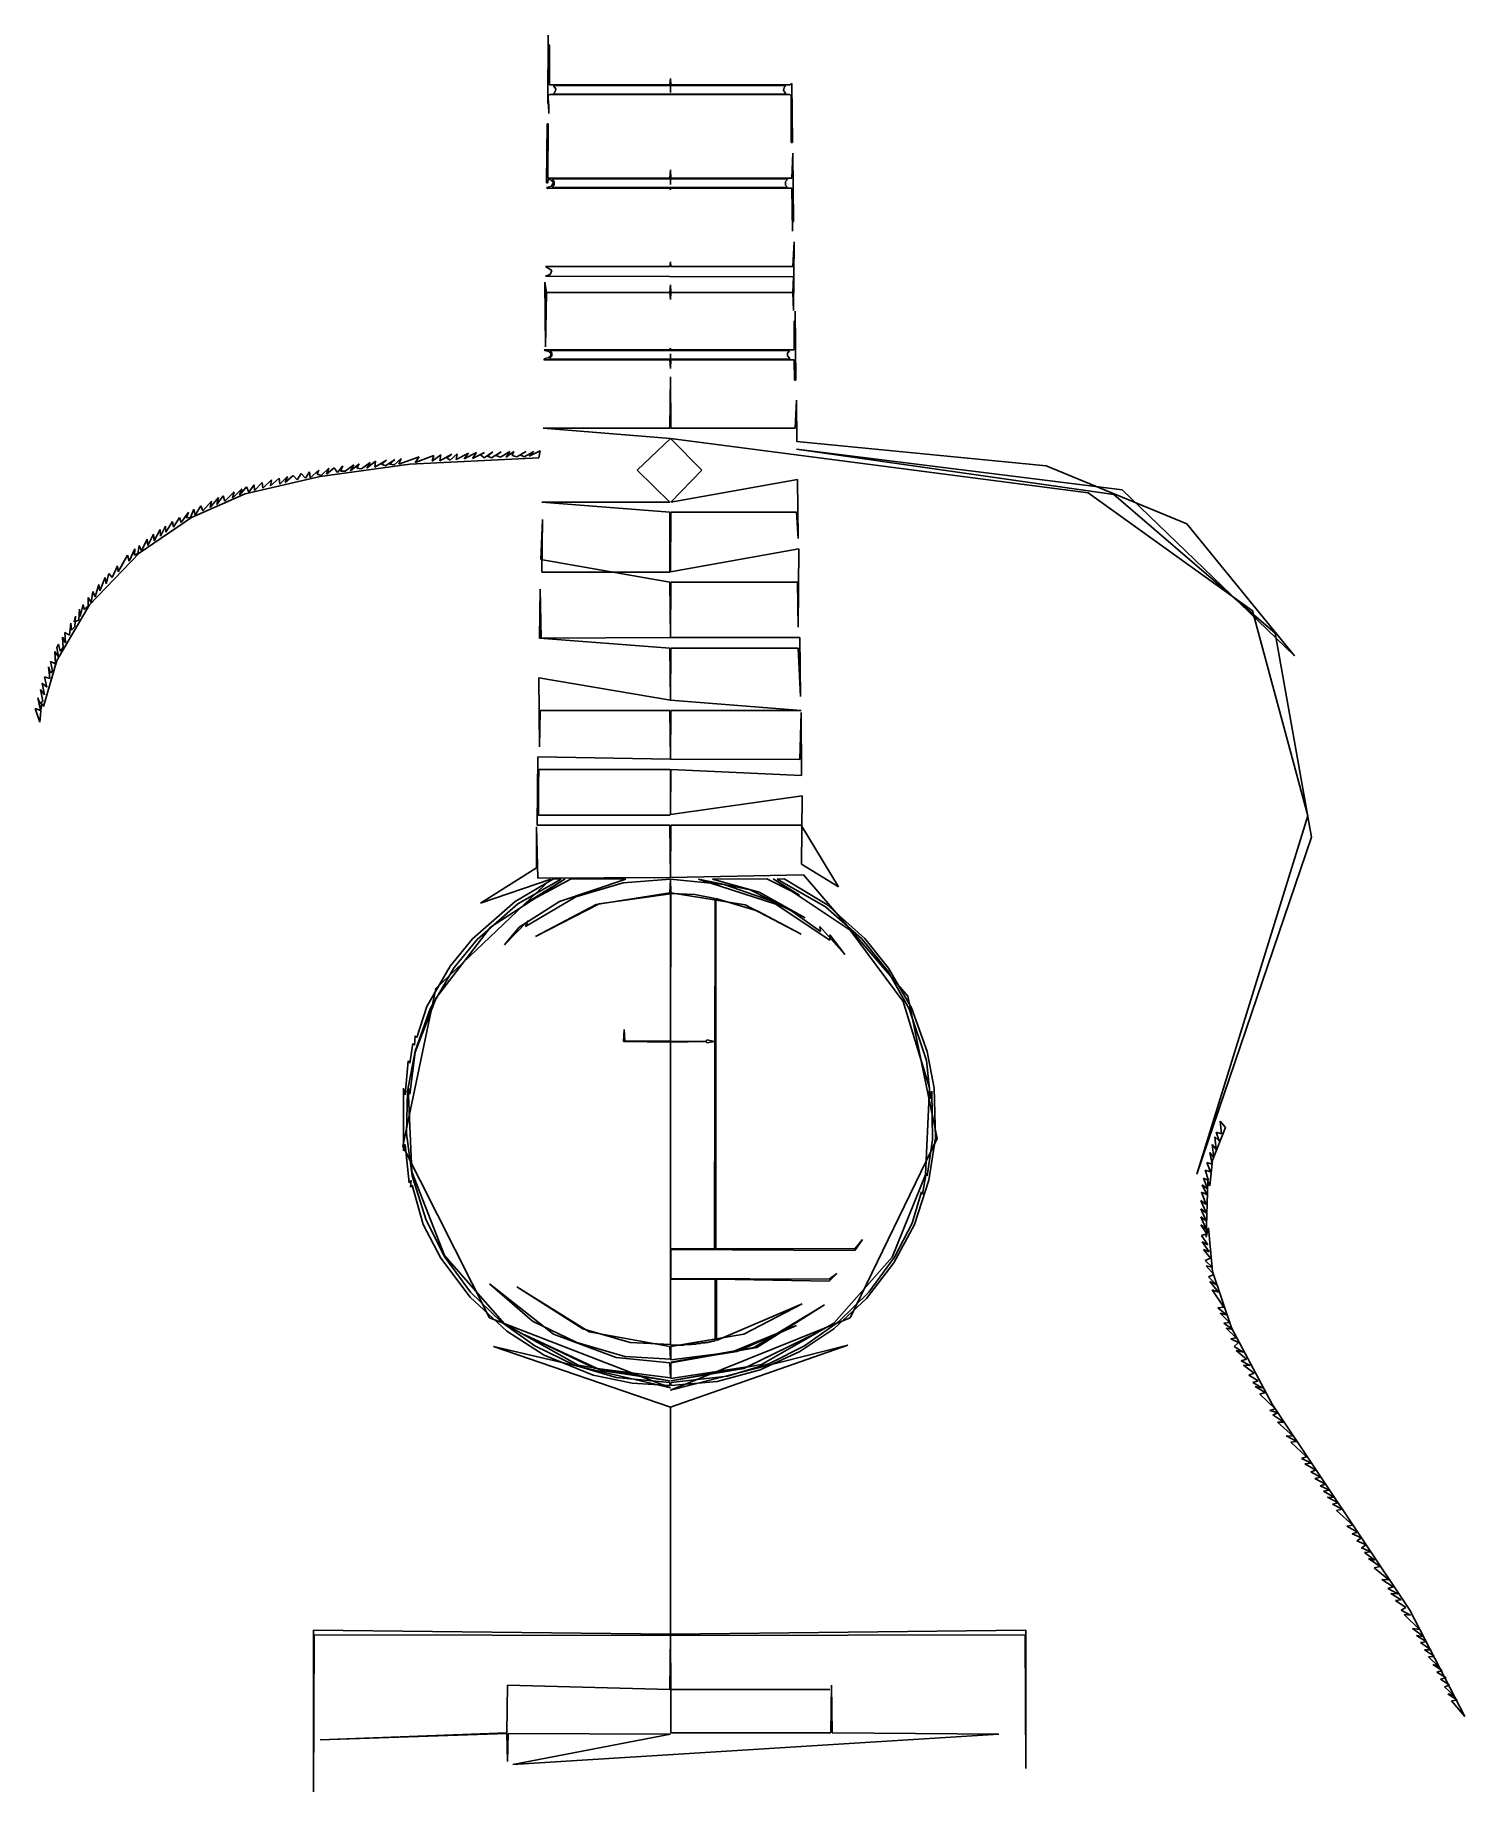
# Model space of a CAD drawing. Extents: x 196 to 326, y 104 to 265.
import ezdxf

# ---------------------------------------------------------------- set-up
doc = ezdxf.new("R2010")
doc.units = 0
doc.layers.add('BODY', color=7, linetype='Continuous')

msp = doc.modelspace()

# ---------------------------------------------------------------- linework, layer by layer
at = {"layer": 'BODY'}
for p, q in [((242.52, 264.63), (242.47, 258.38)), ((242.52, 263.78), (242.52, 264.63)), ((242.63, 263.73), (242.52, 263.78)), ((242.63, 260.09), (242.63, 263.73)), ((253.69, 260.68), (253.63, 260.09)), ((253.74, 260.09), (253.69, 260.68)), ((242.52, 259.08), (242.63, 259.19)), ((242.58, 257.48), (242.52, 259.08)), ((253.63, 260.09), (242.63, 260.09)), ((242.63, 259.19), (264.63, 259.19)), ((243, 259.99), (243.06, 260.04)), ((243.22, 259.72), (243, 259.99)), ((243, 259.29), (243.16, 259.45)), ((243.06, 259.24), (243, 259.29)), ((243.06, 260.04), (253.63, 260.04)), ((264.21, 259.24), (243.06, 259.24)), ((243.16, 259.45), (243.22, 259.72)), ((253.63, 260.04), (253.69, 259.99)), ((253.69, 259.99), (253.74, 260.04)), ((253.69, 259.99), (253.69, 259.4)), ((253.69, 259.4), (253.69, 259.99)), ((264.63, 260.09), (253.74, 260.09)), ((253.74, 260.04), (264.21, 260.04)), ((264.1, 259.83), (264.05, 259.56)), ((264.05, 259.56), (264.26, 259.29)), ((264.26, 259.99), (264.1, 259.83)), ((264.21, 260.04), (264.26, 259.99)), ((264.26, 259.29), (264.21, 259.24)), ((264.79, 260.2), (264.63, 260.09)), ((264.63, 259.19), (264.74, 259.08)), ((264.74, 259.08), (264.74, 254.81)), ((264.85, 254.81), (264.79, 260.2)), ((242.47, 258.38), (242.58, 258.33)), ((242.58, 258.33), (242.58, 257.48)), ((242.42, 256.52), (242.36, 251.12)), ((242.52, 256.52), (242.42, 256.52)), ((242.47, 251.55), (242.52, 256.52)), ((264.74, 254.81), (264.85, 254.81)), ((264.9, 253.85), (264.79, 251.55)), ((264.95, 247.6), (264.9, 253.85)), ((242.36, 251.12), (242.47, 251.12)), ((242.79, 250.8), (242.36, 250.69)), ((253.63, 251.55), (242.47, 251.55)), ((242.47, 251.12), (242.47, 251.44)), ((242.47, 251.44), (242.68, 251.44)), ((242.68, 251.44), (243, 251.12)), ((243, 251.12), (242.79, 250.8)), ((242.84, 251.44), (242.9, 251.5)), ((243.06, 251.23), (242.84, 251.44)), ((242.9, 251.5), (253.63, 251.5)), ((242.9, 250.75), (243.06, 250.91)), ((242.95, 250.69), (242.9, 250.75)), ((243.06, 250.91), (243.06, 251.23)), ((253.69, 252.3), (253.63, 251.55)), ((253.63, 251.5), (253.69, 251.44)), ((253.74, 251.55), (253.69, 252.3)), ((253.69, 251.44), (253.74, 251.5)), ((253.69, 251.44), (253.69, 250.96)), ((253.69, 250.96), (253.69, 251.44)), ((264.79, 251.55), (253.74, 251.55)), ((253.74, 251.5), (264.37, 251.5)), ((264.42, 251.44), (264.21, 251.23)), ((264.21, 251.23), (264.21, 250.91)), ((264.21, 250.91), (264.37, 250.75)), ((264.37, 250.75), (264.31, 250.69)), ((264.37, 251.5), (264.42, 251.44)), ((242.36, 250.69), (242.47, 250.59)), ((242.47, 250.59), (253.63, 250.64)), ((264.31, 250.69), (242.95, 250.69)), ((253.63, 250.64), (253.69, 250.48)), ((253.69, 250.48), (253.74, 250.64)), ((253.74, 250.64), (264.79, 250.64)), ((264.79, 250.64), (264.85, 246.69)), ((264.85, 247.54), (264.95, 247.6)), ((264.85, 246.69), (264.85, 247.54)), ((265.01, 245.73), (264.9, 243.48)), ((264.95, 239.43), (265.01, 245.73)), ((253.63, 243.48), (242.26, 243.48)), ((242.26, 243.48), (242.84, 243.11)), ((242.68, 242.74), (242.26, 242.58)), ((242.84, 243.11), (242.68, 242.74)), ((253.69, 243.91), (253.63, 243.48)), ((253.74, 243.48), (253.69, 243.91)), ((264.9, 243.48), (253.74, 243.48)), ((242.36, 241.08), (242.2, 242.04)), ((242.2, 242.04), (242.26, 236.11)), ((242.26, 242.58), (264.95, 242.52)), ((242.26, 236.11), (242.36, 241.08)), ((253.63, 241.08), (242.36, 241.08)), ((242.36, 241.08), (253.63, 241.08)), ((253.69, 241.78), (253.63, 241.08)), ((253.63, 241.08), (253.69, 240.44)), ((253.74, 241.08), (253.69, 241.78)), ((253.69, 240.44), (253.74, 241.08)), ((264.9, 241.08), (253.74, 241.08)), ((253.74, 241.08), (264.9, 241.08)), ((264.95, 242.52), (264.9, 241.08)), ((264.9, 241.08), (264.95, 239.43)), ((265.11, 238.52), (265.01, 238.46)), ((265.01, 238.46), (265.01, 235.85)), ((265.11, 239.37), (265.11, 238.52)), ((265.17, 233.07), (265.11, 239.37)), ((242.2, 235.05), (242.1, 234.94)), ((242.1, 234.94), (253.63, 234.94)), ((253.63, 235.85), (242.15, 235.85)), ((242.15, 235.85), (242.26, 235.74)), ((242.52, 235.1), (242.2, 235.05)), ((242.26, 235.74), (242.31, 235.79)), ((242.31, 235.79), (242.58, 235.69)), ((242.74, 235.31), (242.52, 235.1)), ((242.58, 235.69), (242.74, 235.53)), ((242.63, 235.05), (242.84, 235.26)), ((242.68, 234.99), (242.63, 235.05)), ((242.68, 235.74), (242.74, 235.79)), ((242.84, 235.53), (242.68, 235.74)), ((253.63, 234.99), (242.68, 234.99)), ((242.74, 235.79), (253.63, 235.79)), ((242.74, 235.53), (242.74, 235.31)), ((242.84, 235.26), (242.84, 235.53)), ((253.69, 236.01), (253.63, 235.85)), ((253.63, 235.79), (253.69, 235.74)), ((253.69, 235.05), (253.63, 234.99)), ((253.63, 234.94), (253.69, 234.14)), ((253.74, 235.85), (253.69, 236.01)), ((253.69, 235.74), (253.74, 235.79)), ((253.69, 235.05), (253.69, 235.47)), ((253.69, 235.47), (253.69, 235.05)), ((253.74, 234.99), (253.69, 235.05)), ((253.69, 234.14), (253.74, 234.94)), ((265.01, 235.85), (253.74, 235.85)), ((253.74, 235.79), (264.53, 235.79)), ((264.58, 234.99), (253.74, 234.99)), ((253.74, 234.94), (265.01, 234.94)), ((264.58, 235.74), (264.42, 235.53)), ((264.42, 235.53), (264.42, 235.31)), ((264.42, 235.31), (264.63, 235.05)), ((264.53, 235.79), (264.58, 235.74)), ((264.63, 235.05), (264.58, 234.99)), ((265.01, 234.94), (265.06, 233.07)), ((253.69, 233.39), (253.63, 228.69)), ((253.74, 228.69), (253.69, 233.39)), ((265.06, 233.07), (265.17, 233.07)), ((265.22, 231.25), (265.11, 228.69)), ((265.27, 227.46), (265.22, 231.25)), ((253.63, 228.69), (242.04, 228.69)), ((242.04, 228.69), (253.69, 227.73)), ((265.11, 228.69), (253.74, 228.69)), ((241.78, 226.61), (240.76, 226.13)), ((241.67, 225.97), (241.78, 226.61)), ((253.69, 227.73), (250.64, 224.85)), ((256.57, 224.85), (253.69, 227.73)), ((253.69, 227.73), (291.92, 222.76)), ((294.27, 222.6), (265.22, 226.77)), ((265.22, 226.77), (295.02, 223.03)), ((288.08, 225.22), (265.27, 227.46)), ((221.64, 224.26), (229.87, 225.38)), ((222.44, 225.01), (221.75, 224.36)), ((222.92, 225.06), (222.23, 224.47)), ((222.23, 224.47), (222.44, 225.01)), ((223.24, 224.63), (222.92, 225.06)), ((223.72, 225.22), (223.24, 224.63)), ((223.51, 224.74), (223.72, 225.22)), ((224.74, 225.33), (223.94, 224.74)), ((225.22, 225.43), (224.42, 224.79)), ((224.42, 224.79), (224.74, 225.33)), ((225.01, 225.01), (225.22, 225.43)), ((225.43, 224.95), (225.01, 225.01)), ((226.23, 225.54), (225.43, 224.95)), ((226.71, 225.65), (225.91, 225.01)), ((225.91, 225.01), (226.23, 225.54)), ((227.73, 225.75), (226.66, 225.11)), ((226.66, 225.11), (226.71, 225.65)), ((227.25, 225.38), (227.73, 225.75)), ((227.62, 225.22), (227.25, 225.38)), ((228.48, 225.81), (227.62, 225.22)), ((228, 225.38), (228.48, 225.81)), ((228.42, 225.33), (228, 225.38)), ((229.06, 225.91), (228.42, 225.33)), ((230.72, 226.07), (228.85, 225.38)), ((228.85, 225.38), (229.06, 225.91)), ((229.87, 225.38), (241.67, 225.97)), ((232.06, 226.18), (230.35, 225.54)), ((230.35, 225.54), (230.72, 226.07)), ((232.7, 226.23), (231.89, 225.65)), ((231.89, 225.65), (232.06, 226.18)), ((233.71, 226.29), (232.59, 225.7)), ((232.59, 225.7), (232.7, 226.23)), ((233.23, 225.97), (233.71, 226.29)), ((233.55, 225.75), (233.23, 225.97)), ((234.19, 226.34), (233.55, 225.75)), ((235.21, 226.39), (234.08, 225.81)), ((234.08, 225.81), (234.19, 226.34)), ((235.95, 226.45), (234.83, 225.86)), ((234.83, 225.86), (235.21, 226.39)), ((236.7, 226.45), (235.58, 225.91)), ((235.58, 225.91), (235.95, 226.45)), ((236.33, 226.23), (236.7, 226.45)), ((236.65, 225.97), (236.33, 226.23)), ((237.45, 226.5), (236.65, 225.97)), ((236.97, 226.13), (237.45, 226.5)), ((237.34, 225.97), (236.97, 226.13)), ((238.2, 226.5), (237.34, 225.97)), ((237.72, 226.18), (238.2, 226.5)), ((238.14, 226.02), (237.72, 226.18)), ((239, 226.55), (238.14, 226.02)), ((239.37, 226.55), (238.68, 226.02)), ((238.68, 226.02), (239, 226.55)), ((239.21, 226.18), (239.37, 226.55)), ((239.64, 226.07), (239.21, 226.18)), ((240.49, 226.55), (239.64, 226.07)), ((239.96, 226.23), (240.49, 226.55)), ((240.33, 226.07), (239.96, 226.23)), ((241.19, 226.55), (240.33, 226.07)), ((240.76, 226.13), (241.19, 226.55)), ((300.95, 219.93), (288.08, 225.22)), ((214.8, 222.66), (221.64, 224.26)), ((215.61, 223.51), (215.12, 222.82)), ((215.66, 222.98), (215.61, 223.51)), ((216.35, 223.72), (215.66, 222.98)), ((216.41, 223.19), (216.35, 223.72)), ((217.21, 223.94), (216.41, 223.19)), ((217.9, 224.1), (217.1, 223.4)), ((217.1, 223.4), (217.21, 223.94)), ((217.96, 223.56), (217.9, 224.1)), ((218.65, 224.26), (217.96, 223.56)), ((219.18, 224.36), (218.44, 223.72)), ((218.44, 223.72), (218.65, 224.26)), ((219.56, 223.94), (219.18, 224.36)), ((219.93, 224.52), (219.56, 223.94)), ((220.31, 224.1), (219.93, 224.52)), ((220.68, 224.68), (220.31, 224.1)), ((220.73, 224.15), (220.68, 224.68)), ((221.53, 224.85), (220.73, 224.15)), ((221.37, 224.47), (221.53, 224.85)), ((221.75, 224.36), (221.37, 224.47)), ((223.94, 224.74), (223.51, 224.74)), ((250.64, 224.85), (253.63, 221.91)), ((253.74, 221.91), (256.57, 224.85)), ((265.33, 223.99), (253.74, 221.91)), ((265.38, 218.6), (265.33, 223.99)), ((209.89, 220.52), (214.8, 222.66)), ((211.71, 222.01), (210.91, 221.11)), ((212.35, 222.33), (211.6, 221.43)), ((211.6, 221.43), (211.71, 222.01)), ((212.78, 222.5), (212.19, 221.69)), ((212.19, 221.69), (212.35, 222.33)), ((212.94, 222.01), (212.78, 222.5)), ((213.79, 222.87), (212.94, 222.01)), ((214.48, 223.14), (213.63, 222.28)), ((213.63, 222.28), (213.79, 222.87)), ((214.91, 223.3), (214.27, 222.55)), ((214.27, 222.55), (214.48, 223.14)), ((215.12, 222.82), (214.91, 223.3)), ((253.63, 221.91), (241.94, 221.91)), ((241.94, 221.91), (253.63, 221)), ((291.92, 222.76), (306.93, 211.97)), ((309.02, 209.94), (294.27, 222.6)), ((295.02, 223.03), (310.78, 207.86)), ((205.08, 217.26), (209.89, 220.52)), ((208.77, 220.52), (208.24, 219.61)), ((208.93, 220.04), (208.77, 220.52)), ((209.62, 221), (208.93, 220.04)), ((209.41, 220.47), (209.62, 221)), ((209.78, 220.52), (209.41, 220.47)), ((210.1, 221.27), (209.78, 220.52)), ((210.21, 220.73), (210.1, 221.27)), ((210.75, 221.59), (210.21, 220.73)), ((210.91, 221.11), (210.75, 221.59)), ((241.99, 220.31), (241.83, 216.67)), ((241.94, 215.5), (241.99, 220.31)), ((253.63, 221), (253.63, 215.5)), ((253.69, 215.55), (253.74, 221)), ((253.74, 221), (265.22, 221)), ((265.22, 221), (265.38, 218.6)), ((206.42, 218.97), (205.89, 217.96)), ((206.47, 218.38), (206.42, 218.97)), ((207.01, 219.4), (206.47, 218.38)), ((207.06, 218.81), (207.01, 219.4)), ((207.49, 219.72), (207.06, 218.81)), ((207.54, 219.18), (207.49, 219.72)), ((208.13, 220.15), (207.54, 219.18)), ((208.24, 219.61), (208.13, 220.15)), ((310.78, 207.86), (300.95, 219.93)), ((200.54, 212.51), (205.08, 217.26)), ((204.02, 217.05), (203.16, 215.55)), ((204.18, 216.51), (204.02, 217.05)), ((204.71, 217.64), (204.18, 216.51)), ((204.66, 217.05), (204.71, 217.64)), ((204.98, 217.21), (204.66, 217.05)), ((205.08, 217.96), (204.98, 217.21)), ((205.3, 217.47), (205.08, 217.96)), ((205.83, 218.54), (205.3, 217.47)), ((205.89, 217.96), (205.83, 218.54)), ((265.43, 217.64), (253.69, 215.55)), ((265.38, 210.48), (265.43, 217.64)), ((202.31, 215.39), (202.09, 214.43)), ((202.63, 215.02), (202.31, 215.39)), ((203.11, 216.09), (202.63, 215.02)), ((203.16, 215.55), (203.11, 216.09)), ((241.83, 216.67), (253.63, 214.59)), ((253.63, 215.5), (241.94, 215.5)), ((200.87, 213.74), (200.7, 212.72)), ((201.08, 213.26), (200.87, 213.74)), ((201.4, 214.38), (201.08, 213.26)), ((201.51, 213.79), (201.4, 214.38)), ((201.99, 215.02), (201.51, 213.79)), ((202.09, 214.43), (201.99, 215.02)), ((241.78, 213.95), (241.72, 209.46)), ((241.88, 209.46), (241.78, 213.95)), ((253.63, 214.59), (253.69, 209.52)), ((253.69, 209.52), (253.74, 214.59)), ((253.74, 214.59), (265.33, 214.59)), ((265.33, 214.59), (265.38, 210.48)), ((197.55, 207.43), (200.54, 212.51)), ((199.64, 212.13), (199.58, 211.12)), ((199.69, 211.44), (199.64, 212.13)), ((199.96, 212.56), (199.69, 211.44)), ((200.06, 212.08), (199.96, 212.56)), ((200.44, 212.4), (200.06, 212.08)), ((200.7, 212.72), (200.44, 213.2)), ((200.44, 213.2), (200.44, 212.4)), ((198.84, 210.85), (198.73, 209.73)), ((198.89, 210.21), (198.84, 210.85)), ((199.21, 210.53), (198.89, 210.21)), ((199.16, 210.96), (199.26, 211.49)), ((199.58, 211.12), (199.16, 210.96)), ((199.26, 211.49), (199.21, 210.53)), ((306.93, 211.97), (312.01, 193.23)), ((197.71, 208.93), (197.55, 208.61)), ((197.87, 208.29), (197.71, 208.93)), ((198.36, 209.04), (198.09, 209.57)), ((198.09, 209.57), (198.14, 208.61)), ((198.73, 209.73), (198.3, 210)), ((198.3, 210), (198.36, 209.04)), ((241.72, 209.46), (253.63, 208.56)), ((253.69, 209.52), (241.88, 209.46)), ((265.54, 209.52), (253.69, 209.52)), ((265.59, 204.12), (265.54, 209.52)), ((312.33, 191.25), (309.02, 209.94)), ((196.33, 203.22), (197.55, 207.43)), ((197.45, 207.11), (196.97, 207.33)), ((196.97, 207.33), (197.18, 206.47)), ((197.71, 207.75), (197.39, 208.24)), ((197.39, 208.24), (197.45, 207.11)), ((197.55, 208.61), (197.71, 207.75)), ((198.14, 208.61), (197.87, 208.29)), ((253.63, 208.56), (253.69, 203.8)), ((253.69, 203.8), (253.74, 208.56)), ((253.74, 208.56), (265.38, 208.56)), ((265.38, 208.56), (265.59, 204.12)), ((196.91, 205.78), (196.43, 205.94)), ((196.43, 205.94), (196.65, 204.98)), ((196.97, 206.26), (196.81, 206.85)), ((196.81, 206.85), (196.91, 205.78)), ((197.18, 206.47), (196.97, 206.26)), ((253.69, 203.8), (241.67, 205.83)), ((241.67, 205.83), (241.72, 199.53)), ((196.43, 204.28), (196.06, 204.76)), ((196.06, 204.76), (196.27, 203.7)), ((196.65, 204.98), (196.22, 205.35)), ((196.22, 205.35), (196.43, 204.28)), ((196.06, 202.84), (195.58, 203.05)), ((195.58, 203.05), (196.01, 201.77)), ((196.01, 203.48), (195.84, 204.02)), ((195.84, 204.02), (196.06, 202.84)), ((196.27, 203.7), (196.01, 203.48)), ((196.01, 201.77), (196.17, 203.48)), ((196.17, 203.48), (196.33, 203.22)), ((241.72, 199.53), (241.78, 202.84)), ((241.78, 202.84), (253.63, 202.84)), ((253.63, 202.84), (253.69, 198.41)), ((265.65, 202.84), (253.69, 203.8)), ((253.69, 198.41), (253.74, 202.84)), ((253.74, 202.84), (265.65, 202.84)), ((265.65, 202.68), (265.54, 198.36)), ((265.7, 196.91), (265.65, 202.68)), ((241.56, 198.62), (241.51, 192.37)), ((253.69, 198.41), (241.56, 198.62)), ((265.54, 198.36), (253.69, 198.41)), ((241.62, 197.39), (241.67, 197.45)), ((241.67, 197.29), (241.62, 197.39)), ((241.62, 196.75), (241.67, 196.81)), ((241.62, 193.44), (241.62, 196.75)), ((241.67, 197.45), (253.63, 197.45)), ((241.67, 196.81), (241.67, 197.29)), ((253.63, 197.45), (253.69, 197.39)), ((253.69, 193.33), (253.74, 197.45)), ((253.69, 197.39), (253.69, 193.33)), ((253.74, 197.45), (265.7, 196.91)), ((265.76, 195.04), (253.69, 193.33)), ((265.7, 188.8), (265.76, 195.04)), ((241.56, 193.33), (241.62, 193.44)), ((241.62, 193.28), (241.56, 193.33)), ((253.63, 193.28), (241.62, 193.28)), ((253.69, 193.33), (253.63, 193.28)), ((312.01, 193.23), (301.86, 160.44)), ((241.56, 187.51), (241.45, 192.21)), ((241.45, 192.21), (241.45, 188.47)), ((241.51, 192.37), (253.63, 192.37)), ((253.63, 192.37), (253.69, 187.57)), ((253.69, 187.57), (253.74, 192.37)), ((253.74, 192.37), (265.65, 192.37)), ((265.65, 192.37), (269.07, 186.71)), ((301.86, 160.44), (312.33, 191.25)), ((241.45, 188.47), (236.33, 185.22)), ((269.07, 186.71), (265.7, 188.8)), ((242.74, 187.41), (232.22, 177.42)), ((236.33, 185.22), (242.74, 187.41)), ((237.24, 183.03), (244.07, 187.46)), ((239.48, 185.38), (243, 187.46)), ((243.7, 187.41), (239.75, 185.16)), ((244.07, 187.46), (240.39, 185.16)), ((240.39, 185.16), (244.61, 187.46)), ((253.69, 187.57), (241.56, 187.51)), ((243, 187.46), (243.7, 187.41)), ((249.63, 187.41), (243.54, 185.38)), ((244.61, 187.46), (249.63, 187.41)), ((245.03, 185.8), (249.36, 187.09)), ((249.36, 187.09), (253.69, 187.41)), ((253.69, 187.41), (253.63, 186.18)), ((265.86, 187.83), (253.69, 187.57)), ((253.74, 186.18), (253.69, 187.41)), ((253.69, 187.41), (258.6, 186.93)), ((264.37, 184.79), (256.25, 187.41)), ((256.25, 187.41), (261, 186.45)), ((257.53, 187.41), (262.5, 187.46)), ((261.8, 186.23), (257.53, 187.41)), ((258.6, 186.93), (262.82, 185.48)), ((261, 186.45), (266.02, 183.88)), ((262.5, 187.46), (265.49, 185.96)), ((263.08, 187.46), (270.13, 182.76)), ((265.49, 185.96), (263.08, 187.46)), ((263.46, 187.41), (264.1, 187.46)), ((267.89, 184.9), (263.46, 187.41)), ((264.1, 187.46), (268, 185.11)), ((275.42, 176.73), (265.86, 187.83)), ((235.58, 181.96), (239.48, 185.38)), ((239.75, 185.16), (236.01, 181.91)), ((243.54, 185.38), (239.85, 183.03)), ((240.44, 183.08), (245.03, 185.8)), ((241.35, 182.17), (247.17, 185.16)), ((246.9, 185.11), (241.35, 182.17)), ((253.63, 186.18), (246.9, 185.11)), ((247.17, 185.16), (253.69, 186.07)), ((253.69, 172.61), (253.74, 186.12)), ((253.69, 186.07), (253.69, 172.61)), ((260.52, 185.06), (253.74, 186.18)), ((253.74, 186.12), (255.93, 186.02)), ((255.93, 186.02), (257.8, 185.64)), ((257.8, 185.64), (257.74, 153.6)), ((257.85, 153.65), (257.85, 185.64)), ((257.85, 185.64), (261.64, 184.52)), ((265.65, 182.39), (260.52, 185.06)), ((266.02, 183.88), (261.8, 186.23)), ((262.82, 185.48), (268.27, 181.85)), ((271.2, 181.96), (267.89, 184.9)), ((268, 185.11), (271.47, 182.01)), ((238.52, 181.42), (240.65, 183.61)), ((240.65, 183.61), (240.44, 183.08)), ((261.64, 184.52), (265.65, 182.39)), ((267.41, 182.65), (264.37, 184.79)), ((232.27, 176.56), (237.24, 183.03)), ((233.55, 179.45), (235.58, 181.96)), ((236.01, 181.91), (233.92, 179.34)), ((239.85, 183.03), (238.52, 181.42)), ((269.65, 180.52), (267.36, 183.08)), ((267.36, 183.08), (267.41, 182.65)), ((268.27, 181.85), (268.27, 182.33)), ((268.27, 182.33), (269.65, 180.52)), ((270.13, 182.76), (274.99, 176.24)), ((273.61, 178.97), (271.2, 181.96)), ((271.47, 182.01), (273.66, 179.29)), ((231.41, 175.76), (233.55, 179.45)), ((233.92, 179.34), (231.73, 175.55)), ((275.53, 175.55), (273.61, 178.97)), ((273.66, 179.29), (275.74, 175.66)), ((232.22, 177.42), (229.22, 163)), ((230.35, 171.6), (232.27, 176.56)), ((231.73, 175.55), (230.35, 171.7)), ((230.51, 172.93), (231.41, 175.76)), ((274.99, 176.24), (277.4, 168.34)), ((278.09, 163.69), (275.42, 176.73)), ((277.13, 170.85), (275.53, 175.55)), ((275.74, 175.66), (277.18, 171.65)), ((249.47, 173.68), (249.41, 172.56)), ((249.52, 172.61), (249.47, 173.68)), ((229.87, 170.58), (230.13, 172.4)), ((230.13, 172.4), (230.29, 172.24)), ((230.29, 172.24), (230.35, 173.09)), ((230.35, 173.09), (230.51, 172.93)), ((249.41, 172.56), (253.69, 172.51)), ((253.69, 172.61), (249.52, 172.61)), ((256.94, 172.56), (253.69, 172.61)), ((253.69, 172.51), (256.94, 172.56)), ((253.69, 153.65), (253.69, 172.51)), ((253.69, 172.51), (253.69, 144.84)), ((257.05, 172.72), (256.94, 172.56)), ((256.94, 172.56), (257.05, 172.45)), ((257.69, 172.56), (257.05, 172.72)), ((257.05, 172.45), (257.69, 172.56)), ((229.44, 167.7), (229.71, 170.8)), ((230.35, 171.7), (229.65, 168.02)), ((229.71, 170.8), (229.87, 170.58)), ((229.87, 167.75), (230.35, 171.6)), ((277.5, 167.33), (277.13, 170.85)), ((277.18, 171.65), (277.83, 168.29)), ((229.28, 162.57), (229.28, 168.29)), ((229.28, 168.29), (229.44, 167.7)), ((229.65, 168.02), (229.54, 164.17)), ((230.03, 160.65), (229.71, 168.34)), ((229.71, 168.34), (229.87, 167.75)), ((277.4, 168.34), (277.02, 160.38)), ((277.61, 168.02), (277.5, 167.33)), ((277.67, 163.59), (277.61, 168.02)), ((277.83, 168.29), (277.93, 163.75)), ((229.54, 164.17), (230.08, 160.28)), ((303.3, 161.72), (304.48, 164.71)), ((304.1, 164.12), (303.62, 164.28)), ((303.62, 164.28), (303.89, 163.48)), ((303.99, 165.3), (304.1, 164.12)), ((304.48, 164.71), (303.99, 165.3)), ((229.22, 163), (237.13, 147.3)), ((229.44, 163.16), (229.28, 162.57)), ((229.81, 159.63), (229.44, 163.16)), ((270.13, 147.3), (278.09, 163.69)), ((277.18, 160.28), (277.67, 163.59)), ((277.93, 163.75), (277.34, 159.9)), ((303.41, 161.93), (303.03, 162.41)), ((303.03, 162.41), (303.25, 161.34)), ((303.62, 162.68), (303.25, 163.16)), ((303.25, 163.16), (303.41, 161.93)), ((303.89, 163.48), (303.51, 163.85)), ((303.51, 163.85), (303.62, 162.68)), ((303.09, 160.65), (302.61, 160.81)), ((302.61, 160.81), (302.93, 159.85)), ((303.25, 161.34), (302.77, 161.5)), ((302.77, 161.5), (303.09, 160.65)), ((303.03, 159.37), (303.3, 161.72)), ((229.97, 159.85), (229.81, 159.63)), ((229.92, 159.26), (229.97, 159.85)), ((230.08, 159.42), (229.92, 159.26)), ((233.02, 153.01), (230.03, 160.65)), ((230.08, 160.28), (231.36, 156.22)), ((231.09, 155.84), (230.08, 159.42)), ((277.02, 160.38), (273.98, 152.85)), ((277.34, 159.9), (276.01, 155.84)), ((276.76, 158.62), (277.08, 160.54)), ((277.08, 160.54), (277.18, 160.28)), ((302.82, 159.1), (302.34, 159.47)), ((302.34, 159.47), (302.77, 158.57)), ((302.93, 159.85), (302.45, 160.06)), ((302.45, 160.06), (302.82, 159.1)), ((302.71, 154.67), (302.87, 159.79)), ((302.87, 159.79), (303.03, 159.37)), ((275.8, 155.95), (276.65, 158.83)), ((276.65, 158.83), (276.76, 158.62)), ((302.71, 157.66), (302.23, 158.03)), ((302.23, 158.03), (302.71, 156.91)), ((302.77, 158.57), (302.29, 158.78)), ((302.29, 158.78), (302.71, 157.66)), ((231.36, 156.22), (233.07, 152.85)), ((274.19, 152.85), (275.8, 155.95)), ((302.71, 156.91), (302.23, 157.28)), ((302.23, 157.28), (302.71, 156.16)), ((302.71, 156.16), (302.23, 156.54)), ((302.23, 156.54), (302.71, 155.42)), ((232.7, 152.75), (231.09, 155.84)), ((270.56, 153.44), (271.26, 154.45)), ((271.26, 154.45), (270.56, 153.6)), ((276.01, 155.84), (274.14, 152.32)), ((302.71, 155.42), (302.23, 155.79)), ((302.23, 155.79), (302.77, 154.99)), ((302.77, 154.99), (302.29, 154.83)), ((302.29, 154.83), (302.87, 153.97)), ((302.93, 155.52), (302.71, 154.67)), ((303.3, 151.52), (302.93, 155.52)), ((235.37, 149.17), (232.7, 152.75)), ((238.52, 146.76), (233.02, 153.01)), ((233.07, 152.85), (235.42, 149.65)), ((257.74, 153.6), (253.69, 153.65)), ((253.74, 150.88), (253.74, 153.55)), ((253.74, 153.55), (270.56, 153.44)), ((270.56, 153.6), (257.85, 153.65)), ((273.98, 152.85), (268.64, 146.82)), ((271.84, 149.65), (274.19, 152.85)), ((302.87, 153.97), (302.34, 154.24)), ((302.34, 154.24), (302.98, 153.33)), ((302.98, 153.33), (302.45, 153.55)), ((302.45, 153.55), (303.09, 152.75)), ((303.09, 152.75), (302.61, 152.53)), ((268.21, 150.66), (268.91, 151.36)), ((268.91, 151.36), (268.21, 150.82)), ((274.14, 152.32), (271.63, 149.06)), ((302.61, 152.53), (303.25, 151.94)), ((303.25, 151.94), (302.71, 152.05)), ((302.71, 152.05), (303.41, 151.25)), ((303.41, 151.25), (302.93, 151.04)), ((305.01, 146.39), (303.3, 151.52)), ((235.42, 149.65), (238.2, 146.92)), ((241.08, 146.98), (237.13, 150.4)), ((237.13, 150.4), (243, 145.8)), ((245.67, 146.28), (239.64, 150.13)), ((239.64, 150.13), (246.26, 146.02)), ((253.69, 150.77), (253.74, 150.82)), ((253.69, 144.84), (253.69, 150.77)), ((268.21, 150.82), (253.74, 150.88)), ((253.74, 150.82), (257.74, 150.82)), ((257.74, 150.82), (257.8, 150.77)), ((257.8, 150.77), (257.8, 145.21)), ((257.9, 145.21), (257.9, 150.82)), ((257.9, 150.82), (268.21, 150.66)), ((269.07, 146.92), (271.84, 149.65)), ((302.93, 151.04), (303.62, 150.34)), ((303.62, 150.34), (303.03, 150.61)), ((303.03, 150.61), (303.83, 149.65)), ((303.83, 149.65), (303.25, 149.86)), ((303.25, 149.86), (304.32, 148.26)), ((238.73, 146.07), (235.37, 149.17)), ((265.76, 148.58), (257.9, 145.21)), ((260.41, 145.8), (265.76, 148.58)), ((267.78, 148.47), (261.32, 144.57)), ((261.59, 144.57), (267.78, 148.47)), ((271.63, 149.06), (268.64, 146.28)), ((304.32, 148.26), (303.78, 148.21)), ((303.78, 148.21), (304.58, 147.56)), ((237.13, 147.3), (253.69, 140.89)), ((238.2, 146.92), (241.29, 144.73)), ((245.25, 142.97), (238.52, 146.76)), ((245.14, 145.05), (241.08, 146.98)), ((250, 145.05), (245.67, 146.28)), ((253.69, 140.68), (270.13, 147.3)), ((265.22, 146.6), (259.29, 144.15)), ((259.77, 144.2), (265.22, 146.6)), ((268.64, 146.82), (262.02, 143.02)), ((268.64, 146.28), (265.54, 144.2)), ((265.97, 144.73), (269.07, 146.92)), ((304.58, 147.56), (303.99, 147.72)), ((303.99, 147.72), (304.85, 146.87)), ((304.85, 146.87), (304.32, 146.82)), ((304.32, 146.82), (305.12, 146.23)), ((305.12, 146.23), (304.53, 146.34)), ((304.53, 146.34), (305.44, 145.48)), ((308.75, 139.39), (305.01, 146.39)), ((253.69, 140.89), (237.5, 144.68)), ((237.5, 144.68), (253.69, 139.13)), ((242.15, 143.88), (238.73, 146.07)), ((246.74, 142.7), (240.39, 145.75)), ((240.39, 145.75), (247.38, 142.49)), ((241.29, 144.73), (244.93, 142.97)), ((243, 145.8), (248.72, 143.67)), ((249.52, 143.77), (245.14, 145.05)), ((246.26, 146.02), (253.63, 144.68)), ((253.69, 144.84), (250, 145.05)), ((253.63, 144.68), (253.69, 143.51)), ((253.74, 144.79), (253.69, 144.84)), ((253.69, 139.13), (269.92, 144.79)), ((269.92, 144.79), (253.69, 140.68)), ((253.74, 144.68), (260.41, 145.8)), ((254.91, 144.79), (253.74, 144.79)), ((253.74, 143.45), (253.74, 144.68)), ((254.97, 144.84), (254.91, 144.79)), ((255.55, 144.84), (254.97, 144.84)), ((255.61, 144.89), (255.55, 144.84)), ((256.04, 144.89), (255.61, 144.89)), ((256.09, 144.95), (256.04, 144.89)), ((256.46, 144.95), (256.09, 144.95)), ((256.52, 145), (256.46, 144.95)), ((256.84, 145), (256.52, 145)), ((256.89, 145.05), (256.84, 145)), ((257.16, 145.05), (256.89, 145.05)), ((257.21, 145.11), (257.16, 145.05)), ((257.42, 145.11), (257.21, 145.11)), ((257.48, 145.16), (257.42, 145.11)), ((257.74, 145.16), (257.48, 145.16)), ((257.8, 145.21), (257.74, 145.16)), ((260.41, 142.65), (267.09, 145.91)), ((267.09, 145.91), (260.73, 142.81)), ((262.76, 143.13), (265.97, 144.73)), ((305.44, 145.48), (304.96, 145.37)), ((304.96, 145.37), (305.65, 145.05)), ((305.65, 145.05), (305.28, 144.68)), ((305.28, 144.68), (306.08, 144.15)), ((246.64, 142.06), (242.15, 143.88)), ((248.72, 143.67), (253.63, 143.19)), ((253.69, 143.51), (249.52, 143.77)), ((253.63, 143.19), (253.69, 141.8)), ((253.74, 143.19), (261.59, 144.57)), ((261.32, 144.57), (253.74, 143.24)), ((253.74, 143.24), (259.77, 144.2)), ((259.29, 144.15), (253.74, 143.45)), ((253.74, 141.74), (253.74, 143.19)), ((258.92, 141.96), (262.76, 143.13)), ((265.54, 144.2), (261.91, 142.54)), ((306.08, 144.15), (305.44, 144.31)), ((305.44, 144.31), (306.4, 143.51)), ((306.4, 143.51), (305.92, 143.35)), ((305.92, 143.35), (306.72, 142.92)), ((244.93, 142.97), (248.72, 141.85)), ((253.63, 141.53), (245.25, 142.97)), ((250.21, 141.32), (246.64, 142.06)), ((253.69, 141.8), (246.74, 142.7)), ((247.38, 142.49), (253.63, 141.53)), ((248.72, 141.85), (253.63, 141.37)), ((262.02, 143.02), (253.74, 141.53)), ((260.73, 142.81), (253.74, 141.74)), ((253.74, 141.53), (260.41, 142.65)), ((253.74, 141.37), (258.92, 141.96)), ((257.96, 141.48), (253.74, 141.1)), ((261.91, 142.54), (257.96, 141.48)), ((306.72, 142.92), (306.13, 142.97)), ((306.13, 142.97), (307.09, 142.22)), ((307.09, 142.22), (306.61, 142.06)), ((306.61, 142.06), (307.47, 141.53)), ((307.47, 141.53), (306.99, 141.37)), ((253.63, 141.1), (250.21, 141.32)), ((253.63, 141.37), (253.63, 141.1)), ((253.74, 141.1), (253.74, 141.37)), ((306.99, 141.37), (307.84, 140.89)), ((307.84, 140.89), (307.2, 141)), ((307.2, 141), (308.11, 140.46)), ((308.11, 140.46), (307.63, 140.3)), ((307.63, 140.3), (309.02, 138.97)), ((253.69, 139.13), (253.69, 118.35)), ((253.69, 118.35), (253.69, 139.13)), ((309.02, 138.97), (308.53, 138.81)), ((308.53, 138.81), (309.28, 138.59)), ((321.35, 120.54), (308.75, 139.39)), ((309.28, 138.59), (308.8, 138.43)), ((308.8, 138.43), (309.82, 137.74)), ((309.82, 137.74), (309.23, 137.74)), ((309.23, 137.74), (310.67, 136.46)), ((310.67, 136.46), (310.03, 136.51)), ((310.03, 136.51), (310.99, 135.98)), ((310.99, 135.98), (310.46, 135.92)), ((310.46, 135.92), (311.9, 134.59)), ((311.9, 134.59), (311.42, 134.43)), ((311.42, 134.43), (312.33, 134)), ((312.33, 134), (311.74, 133.95)), ((311.74, 133.95), (312.75, 133.36)), ((312.75, 133.36), (312.27, 133.2)), ((312.27, 133.2), (313.18, 132.72)), ((313.18, 132.72), (312.65, 132.61)), ((312.65, 132.61), (313.61, 132.08)), ((313.61, 132.08), (313.13, 131.92)), ((313.13, 131.92), (313.98, 131.54)), ((313.98, 131.54), (313.45, 131.44)), ((313.45, 131.44), (314.46, 130.85)), ((314.46, 130.85), (313.82, 130.9)), ((313.82, 130.9), (314.78, 130.37)), ((314.78, 130.37), (314.25, 130.26)), ((314.25, 130.26), (315.16, 129.78)), ((315.16, 129.78), (314.62, 129.67)), ((314.62, 129.67), (316.12, 128.34)), ((316.12, 128.34), (315.58, 128.23)), ((315.58, 128.23), (316.55, 127.7)), ((316.55, 127.7), (316.06, 127.54)), ((316.06, 127.54), (316.92, 127.16)), ((316.92, 127.16), (316.49, 126.9)), ((316.49, 126.9), (317.35, 126.52)), ((317.35, 126.52), (316.92, 126.26)), ((316.92, 126.26), (317.77, 125.88)), ((317.77, 125.88), (317.19, 125.83)), ((317.19, 125.83), (318.15, 125.13)), ((318.15, 125.13), (317.56, 125.29)), ((317.56, 125.29), (318.63, 124.55)), ((318.63, 124.55), (318.09, 124.44)), ((318.09, 124.44), (319.43, 123.32)), ((319.43, 123.32), (318.79, 123.37)), ((318.79, 123.37), (319.8, 122.68)), ((319.8, 122.68), (319.32, 122.52)), ((319.32, 122.52), (320.23, 122.04)), ((320.23, 122.04), (319.59, 122.09)), ((319.59, 122.09), (320.55, 121.5)), ((320.55, 121.5), (320.02, 121.45)), ((320.02, 121.45), (320.98, 120.81)), ((320.98, 120.81), (320.55, 120.54)), ((320.55, 120.54), (321.41, 120.11)), ((326.37, 110.82), (321.35, 120.54)), ((321.41, 120.11), (320.82, 120.17)), ((320.82, 120.17), (322.21, 118.78)), ((253.69, 118.35), (221.05, 118.72)), ((221.05, 118.72), (221.05, 103.93)), ((221.05, 103.93), (221.11, 118.3)), ((221.11, 118.3), (253.69, 118.24)), ((253.69, 118.24), (253.63, 113.28)), ((286.21, 118.72), (253.69, 118.35)), ((253.69, 118.24), (286.16, 118.3)), ((253.74, 113.28), (253.69, 118.24)), ((286.16, 118.3), (286.21, 106.07)), ((286.21, 106.07), (286.21, 118.72)), ((322.21, 118.78), (321.57, 118.88)), ((321.57, 118.88), (322.58, 118.14)), ((322.58, 118.14), (321.94, 118.24)), ((321.94, 118.24), (322.85, 117.66)), ((322.85, 117.66), (322.31, 117.6)), ((322.31, 117.6), (323.27, 116.91)), ((323.27, 116.91), (322.69, 116.91)), ((322.69, 116.91), (323.6, 116.32)), ((323.6, 116.32), (323.06, 116.27)), ((323.06, 116.27), (323.97, 115.41)), ((323.97, 115.41), (323.44, 115.57)), ((323.44, 115.57), (324.29, 115.04)), ((324.29, 115.04), (323.81, 114.88)), ((323.81, 114.88), (324.66, 114.35)), ((324.66, 114.35), (324.13, 114.24)), ((324.13, 114.24), (324.98, 113.7)), ((238.78, 113.7), (238.73, 109.32)), ((253.63, 113.28), (238.78, 113.7)), ((253.74, 109.32), (253.74, 113.28)), ((253.74, 113.28), (268.27, 113.28)), ((268.27, 113.28), (253.74, 113.28)), ((268.43, 113.7), (268.37, 109.32)), ((268.48, 109.32), (268.43, 113.7)), ((324.98, 113.7), (324.5, 113.54)), ((324.5, 113.54), (325.36, 112.74)), ((325.36, 112.74), (324.82, 112.9)), ((324.82, 112.9), (325.68, 112.32)), ((325.68, 112.32), (325.14, 112.26)), ((325.14, 112.26), (326.37, 110.82)), ((238.73, 109.32), (221.64, 108.68)), ((268.37, 109.32), (253.74, 109.32)), ((283.75, 109.22), (268.48, 109.32)), ((221.64, 108.68), (238.73, 109.27)), ((238.73, 109.27), (238.78, 106.71)), ((238.78, 106.71), (238.84, 109.27)), ((238.84, 109.27), (253.69, 109.22)), ((253.69, 109.22), (239.27, 106.44)), ((239.27, 106.44), (283.75, 109.22))]:
    msp.add_line(p, q, dxfattribs=at)

doc.saveas('drawing.dxf')
